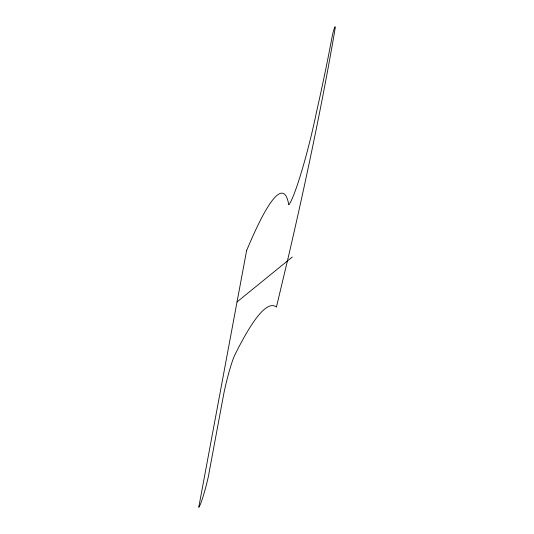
<?xml version="1.0" encoding="UTF-8"?>
<svg xmlns="http://www.w3.org/2000/svg" width="534" height="534" viewBox="0 0 534 534"><rect width="100%" height="100%" fill="white"/><g stroke="black" fill="none" stroke-linecap="round" stroke-linejoin="round"><path stroke-width="0.8" d="M237.036 301.944L292.258 257.014M246.601 250.606L198.755 507.3A26.139 2.363 -76.1 0 0 208.273 476.975L223.839 393.465A29.744 2.69 -76.1 0 1 234.867 354.923A758.554 68.559 -76.1 0 1 276.432 307.057L288.293 257.188A484.678 43.808 -76.1 0 0 334.905 29.831A6.855 0.621 -76.1 0 0 334.551 27.708A6.855 0.621 -76.1 0 0 332.088 36.873A243.838 22.041 -76.1 0 1 316.428 112.394A69.013 6.234 -76.1 0 1 288.754 204.809A465.514 42.073 -76.1 0 0 246.601 250.606"/></g></svg>
